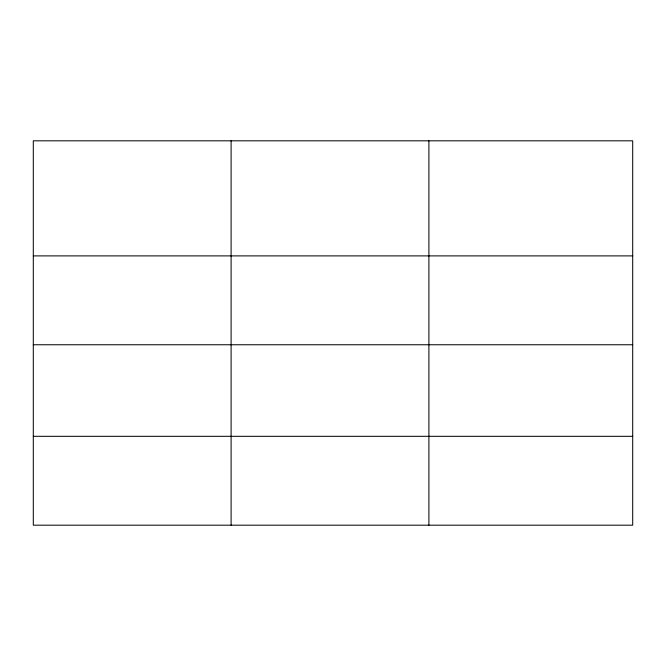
<?xml version="1.0" encoding="UTF-8"?>
<svg xmlns="http://www.w3.org/2000/svg" width="666" height="666" viewBox="0 0 666 666"><rect width="100%" height="100%" fill="white"/><g stroke="black" fill="none" stroke-linecap="round" stroke-linejoin="round"><path stroke-width="1" d="M632.7 344.755L632.7 140.817L33.3 140.817L33.3 525.183L632.7 525.183L632.7 344.755L33.3 344.755M33.3 255.894L632.7 255.894M33.3 436.313L632.7 436.313M428.904 140.817L428.904 525.183M231.102 140.817L231.102 525.183"/></g></svg>
